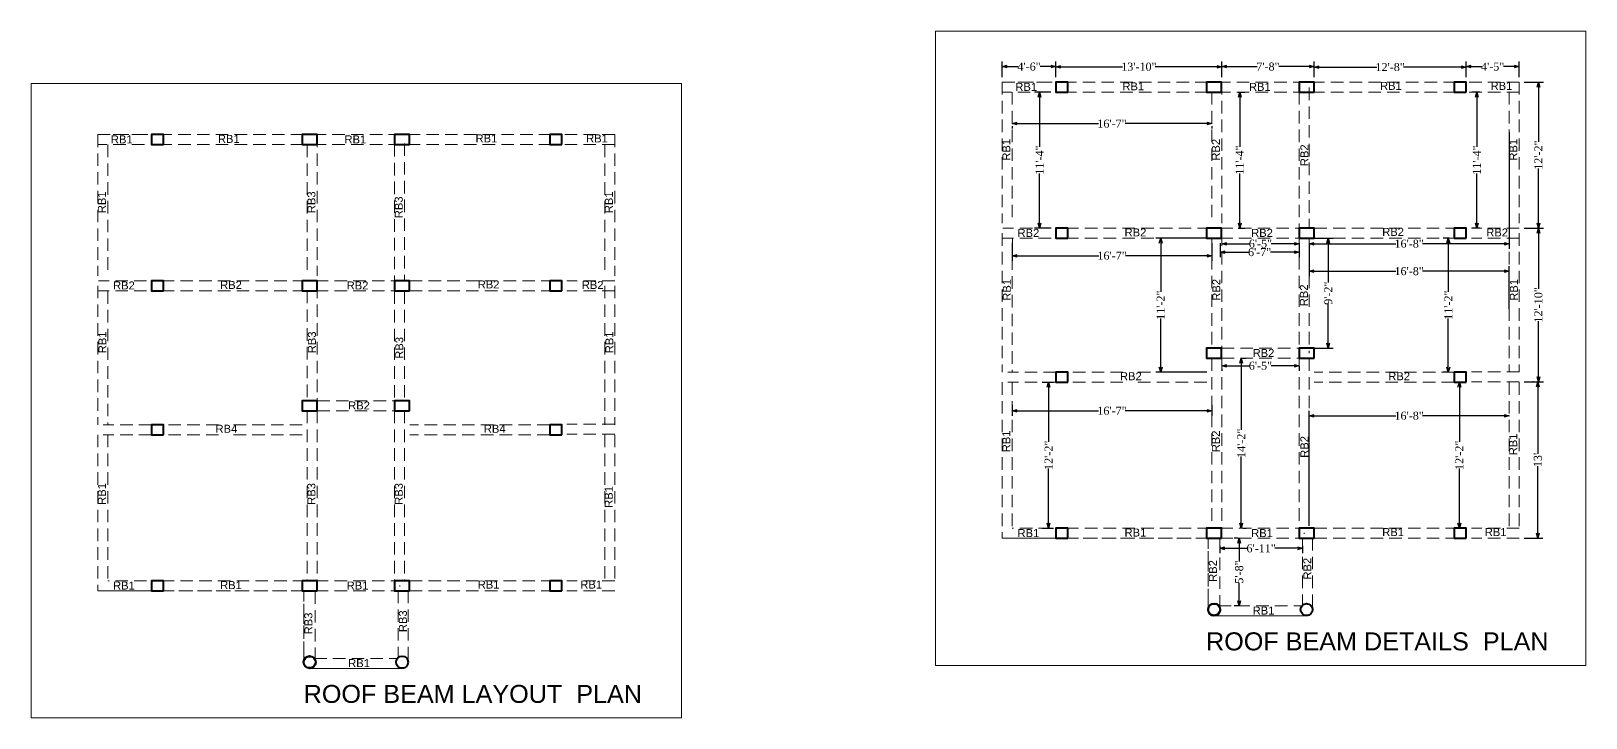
# Model space of a CAD drawing. Header units: inches. Extents: x -163735 to 106394, y -4543 to 35159.
# Drawn here: x -42561 to -41007, y 14812 to 15498 of the extents above; entities that cross this region are included whole.
import ezdxf

# ---------------------------------------------------------------- set-up
doc = ezdxf.new("R2010")
doc.units = ezdxf.units.IN
doc.header["$MEASUREMENT"] = 0
doc.linetypes.add('DASHED2', pattern=[0.375, 0.25, -0.125])
for name, color, linetype, lineweight in [('A-illustr-FURNITURE', 34, 'Continuous', 0), ('Dimenson', 16, 'Continuous', 9), ('wall', 7, 'Continuous', 15)]:
    doc.layers.add(name, color=color, linetype=linetype, lineweight=lineweight)
doc.styles.get("Standard").update_dxf_attribs({"font": 'times.ttf'})
doc.styles.add('style1', font='swissbo.ttf')
doc.dimstyles.new('FEET', dxfattribs={"dimtxt": 8, "dimasz": 5, "dimexe": 5, "dimexo": 5, "dimgap": 0.09, "dimtad": 0, "dimdec": 0, "dimzin": 0, "dimdsep": 46, "dimlunit": 4, "dimtxsty": 'Standard', "dimblk": 'OPEN30', "dimcen": 0.09, "dimadec": 0, "dimazin": 0, "dimtfac": 1, "dimtdec": 0, "dimtofl": 0, "dimtmove": 0, "dimatfit": 3, "dimfxl": 0.18, "dimtolj": 1, "dimtzin": 0, "dimarcsym": 0})

# ---------------------------------------------------------------- blocks, each defined once
blk = doc.blocks.new('_Open30')
at = {"color": 0, "linetype": 'ByBlock', "lineweight": -2}
for p, q in [((-1, 0.27), (0, 0)), ((0, 0), (-1, -0.27)), ((0, 0), (-1, 0))]:
    blk.add_line(p, q, dxfattribs=at)
blk = doc.blocks.new('*D315')
at = {"layer": 'Defpoints', "color": 0, "lineweight": 30}
for p in [(-41580.4, 15408), (-41381, 15408), (-41381, 15405.5)]:
    blk.add_point(p, dxfattribs=at)
at = {"layer": 'wall', "color": 0, "lineweight": -2}
for p, q in [((-41580.4, 15403), (-41580.4, 15400.5)), ((-41575.4, 15405.5), (-41494, 15405.5)), ((-41386, 15405.5), (-41467.4, 15405.5)), ((-41381, 15403), (-41381, 15400.5))]:
    blk.add_line(p, q, dxfattribs=at)
at = {"layer": 'wall', "color": 0, "lineweight": -2, "xscale": 5, "yscale": 5, "zscale": 5, "rotation": 180}
blk.add_blockref('_Open30', (-41580.4, 15405.5), dxfattribs=at)
at = {"layer": 'wall', "color": 0, "lineweight": -2, "xscale": 5, "yscale": 5, "zscale": 5}
blk.add_blockref('_Open30', (-41381, 15405.5), dxfattribs=at)
at = {"layer": 'wall', "color": 0, "lineweight": 30, "insert": (-41480.7, 15405.5), "char_height": 8, "attachment_point": 5}
blk.add_mtext('\\A1;16\'-7"', dxfattribs=at)
blk = doc.blocks.new('*D316')
at = {"layer": 'Defpoints', "color": 0, "lineweight": 30}
for p in [(-41371, 15285.5), (-41293.7, 15285.5), (-41293.7, 15285.5)]:
    blk.add_point(p, dxfattribs=at)
at = {"layer": 'wall', "color": 0, "lineweight": -2}
for p, q in [((-41366, 15285.5), (-41343.1, 15285.5)), ((-41298.7, 15285.5), (-41321.5, 15285.5))]:
    blk.add_line(p, q, dxfattribs=at)
at = {"layer": 'wall', "color": 0, "lineweight": -2, "xscale": 5, "yscale": 5, "zscale": 5, "rotation": 180}
blk.add_blockref('_Open30', (-41371, 15285.5), dxfattribs=at)
at = {"layer": 'wall', "color": 0, "lineweight": -2, "xscale": 5, "yscale": 5, "zscale": 5}
blk.add_blockref('_Open30', (-41293.7, 15285.5), dxfattribs=at)
at = {"layer": 'wall', "color": 0, "lineweight": 30, "insert": (-41332.3, 15285.5), "char_height": 8, "attachment_point": 5}
blk.add_mtext('\\A1;6\'-5"', dxfattribs=at)
blk = doc.blocks.new('*D317')
at = {"layer": 'Defpoints', "color": 0, "lineweight": 30}
for p in [(-41083.7, 15401.5), (-41283.7, 15285.5), (-41083.7, 15285.5)]:
    blk.add_point(p, dxfattribs=at)
at = {"layer": 'wall', "color": 0, "lineweight": -2}
for p, q in [((-41083.7, 15396.5), (-41083.7, 15280.5)), ((-41278.7, 15285.5), (-41197, 15285.5)), ((-41088.7, 15285.5), (-41170.4, 15285.5))]:
    blk.add_line(p, q, dxfattribs=at)
at = {"layer": 'wall', "color": 0, "lineweight": -2, "xscale": 5, "yscale": 5, "zscale": 5, "rotation": 180}
blk.add_blockref('_Open30', (-41283.7, 15285.5), dxfattribs=at)
at = {"layer": 'wall', "color": 0, "lineweight": -2, "xscale": 5, "yscale": 5, "zscale": 5}
blk.add_blockref('_Open30', (-41083.7, 15285.5), dxfattribs=at)
at = {"layer": 'wall', "color": 0, "lineweight": 30, "insert": (-41183.7, 15285.5), "char_height": 8, "attachment_point": 5}
blk.add_mtext('\\A1;16\'-8"', dxfattribs=at)
blk = doc.blocks.new('*D318')
at = {"layer": 'Defpoints', "color": 0, "lineweight": 30}
for p in [(-41108, 15437), (-41116, 15301), (-41108, 15301)]:
    blk.add_point(p, dxfattribs=at)
at = {"layer": 'wall', "color": 0, "lineweight": -2}
for p, q in [((-41113, 15437), (-41121, 15437)), ((-41116, 15432), (-41116, 15382.3)), ((-41116, 15306), (-41116, 15355.7)), ((-41113, 15301), (-41121, 15301))]:
    blk.add_line(p, q, dxfattribs=at)
at = {"layer": 'wall', "color": 0, "lineweight": -2, "xscale": 5, "yscale": 5, "zscale": 5}
for p, rotation in [((-41116, 15437), 90), ((-41116, 15301), 270)]:
    blk.add_blockref('_Open30', p, dxfattribs=dict(at, rotation=rotation))
at = {"layer": 'wall', "color": 0, "lineweight": 30, "insert": (-41116, 15369), "char_height": 8, "attachment_point": 5, "rotation": 90}
blk.add_mtext('\\A1;11\'-4"', dxfattribs=at)
blk = doc.blocks.new('*D319')
at = {"layer": 'Defpoints', "color": 0, "lineweight": 30}
for p in [(-41293.7, 15168), (-41371, 15165.5), (-41293.7, 15163.5)]:
    blk.add_point(p, dxfattribs=at)
at = {"layer": 'wall', "color": 0, "lineweight": -2}
for p, q in [((-41371, 15160.5), (-41371, 15158.5)), ((-41366, 15163.5), (-41343.1, 15163.5)), ((-41298.7, 15163.5), (-41321.5, 15163.5)), ((-41293.7, 15163), (-41293.7, 15158.5))]:
    blk.add_line(p, q, dxfattribs=at)
at = {"layer": 'wall', "color": 0, "lineweight": -2, "xscale": 5, "yscale": 5, "zscale": 5, "rotation": 180}
blk.add_blockref('_Open30', (-41371, 15163.5), dxfattribs=at)
at = {"layer": 'wall', "color": 0, "lineweight": -2, "xscale": 5, "yscale": 5, "zscale": 5}
blk.add_blockref('_Open30', (-41293.7, 15163.5), dxfattribs=at)
at = {"layer": 'wall', "color": 0, "lineweight": 30, "insert": (-41332.3, 15163.5), "char_height": 8, "attachment_point": 5}
blk.add_mtext('\\A1;6\'-5"', dxfattribs=at)
blk = doc.blocks.new('*D320')
at = {"layer": 'Defpoints', "color": 0, "lineweight": 30}
for p in [(-41580.4, 15129.5), (-41381, 15129.5), (-41381, 15118.5)]:
    blk.add_point(p, dxfattribs=at)
at = {"layer": 'wall', "color": 0, "lineweight": -2}
for p, q in [((-41580.4, 15124.5), (-41580.4, 15113.5)), ((-41381, 15124.5), (-41381, 15113.5)), ((-41575.4, 15118.5), (-41494, 15118.5)), ((-41386, 15118.5), (-41467.4, 15118.5))]:
    blk.add_line(p, q, dxfattribs=at)
at = {"layer": 'wall', "color": 0, "lineweight": -2, "xscale": 5, "yscale": 5, "zscale": 5, "rotation": 180}
blk.add_blockref('_Open30', (-41580.4, 15118.5), dxfattribs=at)
at = {"layer": 'wall', "color": 0, "lineweight": -2, "xscale": 5, "yscale": 5, "zscale": 5}
blk.add_blockref('_Open30', (-41381, 15118.5), dxfattribs=at)
at = {"layer": 'wall', "color": 0, "lineweight": 30, "insert": (-41480.7, 15118.5), "char_height": 8, "attachment_point": 5}
blk.add_mtext('\\A1;16\'-7"', dxfattribs=at)
blk = doc.blocks.new('*D321')
at = {"layer": 'Defpoints', "color": 0, "lineweight": 30}
for p in [(-41083.7, 15113.5), (-41083.7, 15113.5), (-41283.7, 14998.5)]:
    blk.add_point(p, dxfattribs=at)
at = {"layer": 'wall', "color": 0, "lineweight": -2}
for p, q in [((-41283.7, 15003.5), (-41283.7, 15118.5)), ((-41278.7, 15113.5), (-41197, 15113.5)), ((-41088.7, 15113.5), (-41170.4, 15113.5))]:
    blk.add_line(p, q, dxfattribs=at)
at = {"layer": 'wall', "color": 0, "lineweight": -2, "xscale": 5, "yscale": 5, "zscale": 5, "rotation": 180}
blk.add_blockref('_Open30', (-41283.7, 15113.5), dxfattribs=at)
at = {"layer": 'wall', "color": 0, "lineweight": -2, "xscale": 5, "yscale": 5, "zscale": 5}
blk.add_blockref('_Open30', (-41083.7, 15113.5), dxfattribs=at)
at = {"layer": 'wall', "color": 0, "lineweight": 30, "insert": (-41183.7, 15113.5), "char_height": 8, "attachment_point": 5}
blk.add_mtext('\\A1;16\'-8"', dxfattribs=at)
blk = doc.blocks.new('*D322')
at = {"layer": 'Defpoints', "color": 0, "lineweight": 30}
for p in [(-41355, 15171), (-41355, 15001), (-41351.5, 15001)]:
    blk.add_point(p, dxfattribs=at)
at = {"layer": 'wall', "color": 0, "lineweight": -2}
for p, q in [((-41350, 15171), (-41346.5, 15171)), ((-41351.5, 15166), (-41351.5, 15099.3)), ((-41351.5, 15006), (-41351.5, 15072.7)), ((-41350, 15001), (-41346.5, 15001))]:
    blk.add_line(p, q, dxfattribs=at)
at = {"layer": 'wall', "color": 0, "lineweight": -2, "xscale": 5, "yscale": 5, "zscale": 5}
for p, rotation in [((-41351.5, 15171), 90), ((-41351.5, 15001), 270)]:
    blk.add_blockref('_Open30', p, dxfattribs=dict(at, rotation=rotation))
at = {"layer": 'wall', "color": 0, "lineweight": 30, "insert": (-41351.5, 15086), "char_height": 8, "attachment_point": 5, "rotation": 90}
blk.add_mtext('\\A1;14\'-2"', dxfattribs=at)
blk = doc.blocks.new('*D358')
at = {"layer": 'Defpoints', "color": 0, "lineweight": 30}
for p in [(-41590.4, 15462.5), (-41590.4, 15447), (-41536.7, 15447)]:
    blk.add_point(p, dxfattribs=at)
at = {"layer": 'wall', "color": 0, "lineweight": -2}
for p, q in [((-41590.4, 15452), (-41590.4, 15467.5)), ((-41585.4, 15462.5), (-41574.5, 15462.5)), ((-41541.7, 15462.5), (-41552.6, 15462.5)), ((-41536.7, 15452), (-41536.7, 15467.5))]:
    blk.add_line(p, q, dxfattribs=at)
at = {"layer": 'wall', "color": 0, "lineweight": -2, "xscale": 5, "yscale": 5, "zscale": 5, "rotation": 180}
blk.add_blockref('_Open30', (-41590.4, 15462.5), dxfattribs=at)
at = {"layer": 'wall', "color": 0, "lineweight": -2, "xscale": 5, "yscale": 5, "zscale": 5}
blk.add_blockref('_Open30', (-41536.7, 15462.5), dxfattribs=at)
at = {"layer": 'wall', "color": 0, "lineweight": 30, "insert": (-41563.6, 15462.5), "char_height": 8, "attachment_point": 5}
blk.add_mtext('\\A1;4\'-6"', dxfattribs=at)
blk = doc.blocks.new('*D359')
at = {"layer": 'Defpoints', "color": 0, "lineweight": 30}
for p in [(-41371, 15462.4), (-41536.7, 15452), (-41371, 15447)]:
    blk.add_point(p, dxfattribs=at)
at = {"layer": 'wall', "color": 0, "lineweight": -2}
for p, q in [((-41536.7, 15457), (-41536.7, 15467.4)), ((-41531.7, 15462.4), (-41470.1, 15462.4)), ((-41376, 15462.4), (-41437.6, 15462.4)), ((-41371, 15452), (-41371, 15467.4))]:
    blk.add_line(p, q, dxfattribs=at)
at = {"layer": 'wall', "color": 0, "lineweight": -2, "xscale": 5, "yscale": 5, "zscale": 5, "rotation": 180}
blk.add_blockref('_Open30', (-41536.7, 15462.4), dxfattribs=at)
at = {"layer": 'wall', "color": 0, "lineweight": -2, "xscale": 5, "yscale": 5, "zscale": 5}
blk.add_blockref('_Open30', (-41371, 15462.4), dxfattribs=at)
at = {"layer": 'wall', "color": 0, "lineweight": 30, "insert": (-41453.8, 15462.4), "char_height": 8, "attachment_point": 5}
blk.add_mtext('\\A1;13\'-10"', dxfattribs=at)
blk = doc.blocks.new('*D360')
at = {"layer": 'Defpoints', "color": 0, "lineweight": 30}
for p in [(-41278.7, 15462.5), (-41371, 15447), (-41278.7, 15447)]:
    blk.add_point(p, dxfattribs=at)
at = {"layer": 'wall', "color": 0, "lineweight": -2}
for p, q in [((-41371, 15452), (-41371, 15467.5)), ((-41366, 15462.5), (-41335.7, 15462.5)), ((-41283.7, 15462.5), (-41314, 15462.5)), ((-41278.7, 15452), (-41278.7, 15467.5))]:
    blk.add_line(p, q, dxfattribs=at)
at = {"layer": 'wall', "color": 0, "lineweight": -2, "xscale": 5, "yscale": 5, "zscale": 5, "rotation": 180}
blk.add_blockref('_Open30', (-41371, 15462.5), dxfattribs=at)
at = {"layer": 'wall', "color": 0, "lineweight": -2, "xscale": 5, "yscale": 5, "zscale": 5}
blk.add_blockref('_Open30', (-41278.7, 15462.5), dxfattribs=at)
at = {"layer": 'wall', "color": 0, "lineweight": 30, "insert": (-41324.8, 15462.5), "char_height": 8, "attachment_point": 5}
blk.add_mtext('\\A1;7\'-8"', dxfattribs=at)
blk = doc.blocks.new('*D361')
at = {"layer": 'Defpoints', "color": 0, "lineweight": 30}
for p in [(-41278.7, 15447), (-41126.7, 15462), (-41126.7, 15447)]:
    blk.add_point(p, dxfattribs=at)
at = {"layer": 'wall', "color": 0, "lineweight": -2}
for p, q in [((-41278.7, 15452), (-41278.7, 15467)), ((-41126.7, 15452), (-41126.7, 15467)), ((-41273.7, 15462), (-41216, 15462)), ((-41131.7, 15462), (-41189.4, 15462))]:
    blk.add_line(p, q, dxfattribs=at)
at = {"layer": 'wall', "color": 0, "lineweight": -2, "xscale": 5, "yscale": 5, "zscale": 5, "rotation": 180}
blk.add_blockref('_Open30', (-41278.7, 15462), dxfattribs=at)
at = {"layer": 'wall', "color": 0, "lineweight": -2, "xscale": 5, "yscale": 5, "zscale": 5}
blk.add_blockref('_Open30', (-41126.7, 15462), dxfattribs=at)
at = {"layer": 'wall', "color": 0, "lineweight": 30, "insert": (-41202.7, 15462), "char_height": 8, "attachment_point": 5}
blk.add_mtext('\\A1;12\'-8"', dxfattribs=at)
blk = doc.blocks.new('*D362')
at = {"layer": 'Defpoints', "color": 0, "lineweight": 30}
for p in [(-41073.7, 15462.5), (-41126.7, 15447), (-41073.7, 15447)]:
    blk.add_point(p, dxfattribs=at)
at = {"layer": 'wall', "color": 0, "lineweight": -2}
for p, q in [((-41126.7, 15452), (-41126.7, 15467.5)), ((-41121.7, 15462.5), (-41111.1, 15462.5)), ((-41078.7, 15462.5), (-41089.2, 15462.5)), ((-41073.7, 15452), (-41073.7, 15467.5))]:
    blk.add_line(p, q, dxfattribs=at)
at = {"layer": 'wall', "color": 0, "lineweight": -2, "xscale": 5, "yscale": 5, "zscale": 5, "rotation": 180}
blk.add_blockref('_Open30', (-41126.7, 15462.5), dxfattribs=at)
at = {"layer": 'wall', "color": 0, "lineweight": -2, "xscale": 5, "yscale": 5, "zscale": 5}
blk.add_blockref('_Open30', (-41073.7, 15462.5), dxfattribs=at)
at = {"layer": 'wall', "color": 0, "lineweight": 30, "insert": (-41100.2, 15462.5), "char_height": 8, "attachment_point": 5}
blk.add_mtext('\\A1;4\'-5"', dxfattribs=at)
blk = doc.blocks.new('*D363')
at = {"layer": 'Defpoints', "color": 0, "lineweight": 30}
for p in [(-41073.7, 15447), (-41073.7, 15301), (-41054.5, 15301)]:
    blk.add_point(p, dxfattribs=at)
at = {"layer": 'wall', "color": 0, "lineweight": -2}
for p, q in [((-41068.7, 15447), (-41049.5, 15447)), ((-41054.5, 15442), (-41054.5, 15387.3)), ((-41054.5, 15306), (-41054.5, 15360.7)), ((-41068.7, 15301), (-41049.5, 15301))]:
    blk.add_line(p, q, dxfattribs=at)
at = {"layer": 'wall', "color": 0, "lineweight": -2, "xscale": 5, "yscale": 5, "zscale": 5}
for p, rotation in [((-41054.5, 15447), 90), ((-41054.5, 15301), 270)]:
    blk.add_blockref('_Open30', p, dxfattribs=dict(at, rotation=rotation))
at = {"layer": 'wall', "color": 0, "lineweight": 30, "insert": (-41054.5, 15374), "char_height": 8, "attachment_point": 5, "rotation": 90}
blk.add_mtext('\\A1;12\'-2"', dxfattribs=at)
blk = doc.blocks.new('*D364')
at = {"layer": 'Defpoints', "color": 0, "lineweight": 30}
for p in [(-41054.5, 15301), (-41073.7, 15147.5), (-41054.5, 15147.5)]:
    blk.add_point(p, dxfattribs=at)
at = {"layer": 'wall', "color": 0, "lineweight": -2}
for p, q in [((-41054.5, 15296), (-41054.5, 15240.5)), ((-41054.5, 15152.5), (-41054.5, 15208)), ((-41068.7, 15147.5), (-41049.5, 15147.5))]:
    blk.add_line(p, q, dxfattribs=at)
at = {"layer": 'wall', "color": 0, "lineweight": -2, "xscale": 5, "yscale": 5, "zscale": 5}
for p, rotation in [((-41054.5, 15301), 90), ((-41054.5, 15147.5), 270)]:
    blk.add_blockref('_Open30', p, dxfattribs=dict(at, rotation=rotation))
at = {"layer": 'wall', "color": 0, "lineweight": 30, "insert": (-41054.5, 15224.3), "char_height": 8, "attachment_point": 5, "rotation": 90}
blk.add_mtext('\\A1;12\'-10"', dxfattribs=at)
blk = doc.blocks.new('*D365')
at = {"layer": 'Defpoints', "color": 0, "lineweight": 30}
for p in [(-41054.5, 15147.5), (-41073.7, 14991), (-41055, 14991)]:
    blk.add_point(p, dxfattribs=at)
at = {"layer": 'wall', "color": 0, "lineweight": -2}
for p, q in [((-41059.5, 15147.5), (-41060, 15147.5)), ((-41055, 15142.5), (-41055, 15075.4)), ((-41055, 14996), (-41055, 15063.1)), ((-41068.7, 14991), (-41050, 14991))]:
    blk.add_line(p, q, dxfattribs=at)
at = {"layer": 'wall', "color": 0, "lineweight": -2, "xscale": 5, "yscale": 5, "zscale": 5}
for p, rotation in [((-41055, 15147.5), 90), ((-41055, 14991), 270)]:
    blk.add_blockref('_Open30', p, dxfattribs=dict(at, rotation=rotation))
at = {"layer": 'wall', "color": 0, "lineweight": 30, "insert": (-41055, 15069.3), "char_height": 8, "attachment_point": 5, "rotation": 90}
blk.add_mtext("\\A1;13'", dxfattribs=at)
blk = doc.blocks.new('*D366')
at = {"layer": 'Defpoints', "color": 0, "lineweight": 30}
for p in [(-41536.7, 15437), (-41553, 15301), (-41536.7, 15301)]:
    blk.add_point(p, dxfattribs=at)
at = {"layer": 'wall', "color": 0, "lineweight": -2}
for p, q in [((-41541.7, 15437), (-41558, 15437)), ((-41553, 15432), (-41553, 15382.3)), ((-41553, 15306), (-41553, 15355.7)), ((-41541.7, 15301), (-41558, 15301))]:
    blk.add_line(p, q, dxfattribs=at)
at = {"layer": 'wall', "color": 0, "lineweight": -2, "xscale": 5, "yscale": 5, "zscale": 5}
for p, rotation in [((-41553, 15437), 90), ((-41553, 15301), 270)]:
    blk.add_blockref('_Open30', p, dxfattribs=dict(at, rotation=rotation))
at = {"layer": 'wall', "color": 0, "lineweight": 30, "insert": (-41553, 15369), "char_height": 8, "attachment_point": 5, "rotation": 90}
blk.add_mtext('\\A1;11\'-4"', dxfattribs=at)
blk = doc.blocks.new('*D367')
at = {"layer": 'Defpoints', "color": 0, "lineweight": 30}
for p in [(-41359.5, 15437), (-41359.5, 15301), (-41353, 15301)]:
    blk.add_point(p, dxfattribs=at)
at = {"layer": 'wall', "color": 0, "lineweight": -2}
for p, q in [((-41354.5, 15437), (-41348, 15437)), ((-41353, 15432), (-41353, 15382.3)), ((-41353, 15306), (-41353, 15355.7)), ((-41354.5, 15301), (-41348, 15301))]:
    blk.add_line(p, q, dxfattribs=at)
at = {"layer": 'wall', "color": 0, "lineweight": -2, "xscale": 5, "yscale": 5, "zscale": 5}
for p, rotation in [((-41353, 15437), 90), ((-41353, 15301), 270)]:
    blk.add_blockref('_Open30', p, dxfattribs=dict(at, rotation=rotation))
at = {"layer": 'wall', "color": 0, "lineweight": 30, "insert": (-41353, 15369), "char_height": 8, "attachment_point": 5, "rotation": 90}
blk.add_mtext('\\A1;11\'-4"', dxfattribs=at)
blk = doc.blocks.new('*D368')
at = {"layer": 'Defpoints', "color": 0, "lineweight": 30}
for p in [(-41555.5, 15147), (-41555.5, 15001), (-41544, 15001)]:
    blk.add_point(p, dxfattribs=at)
at = {"layer": 'wall', "color": 0, "lineweight": -2}
for p, q in [((-41550.5, 15147), (-41539, 15147)), ((-41544, 15142), (-41544, 15087.3)), ((-41544, 15006), (-41544, 15060.7)), ((-41550.5, 15001), (-41539, 15001))]:
    blk.add_line(p, q, dxfattribs=at)
at = {"layer": 'wall', "color": 0, "lineweight": -2, "xscale": 5, "yscale": 5, "zscale": 5}
for p, rotation in [((-41544, 15147), 90), ((-41544, 15001), 270)]:
    blk.add_blockref('_Open30', p, dxfattribs=dict(at, rotation=rotation))
at = {"layer": 'wall', "color": 0, "lineweight": 30, "insert": (-41544, 15074), "char_height": 8, "attachment_point": 5, "rotation": 90}
blk.add_mtext('\\A1;12\'-2"', dxfattribs=at)
blk = doc.blocks.new('*D369')
at = {"layer": 'Defpoints', "color": 0, "lineweight": 30}
for p in [(-41126.7, 15147), (-41133.5, 15001), (-41126.7, 15001)]:
    blk.add_point(p, dxfattribs=at)
at = {"layer": 'wall', "color": 0, "lineweight": -2}
for p, q in [((-41131.7, 15147), (-41138.5, 15147)), ((-41133.5, 15142), (-41133.5, 15087.3)), ((-41133.5, 15006), (-41133.5, 15060.7)), ((-41131.7, 15001), (-41138.5, 15001))]:
    blk.add_line(p, q, dxfattribs=at)
at = {"layer": 'wall', "color": 0, "lineweight": -2, "xscale": 5, "yscale": 5, "zscale": 5}
for p, rotation in [((-41133.5, 15147), 90), ((-41133.5, 15001), 270)]:
    blk.add_blockref('_Open30', p, dxfattribs=dict(at, rotation=rotation))
at = {"layer": 'wall', "color": 0, "lineweight": 30, "insert": (-41133.5, 15074), "char_height": 8, "attachment_point": 5, "rotation": 90}
blk.add_mtext('\\A1;12\'-2"', dxfattribs=at)
blk = doc.blocks.new('*D370')
at = {"layer": 'Defpoints', "color": 0, "lineweight": 30}
for p in [(-41580.3, 15291.3), (-41381, 15291), (-41580.3, 15273.5)]:
    blk.add_point(p, dxfattribs=at)
at = {"layer": 'wall', "color": 0, "lineweight": -2}
for p, q in [((-41580.3, 15286.3), (-41580.3, 15268.5)), ((-41381, 15286), (-41381, 15268.5)), ((-41575.3, 15273.5), (-41493.9, 15273.5)), ((-41386, 15273.5), (-41467.3, 15273.5))]:
    blk.add_line(p, q, dxfattribs=at)
at = {"layer": 'wall', "color": 0, "lineweight": -2, "xscale": 5, "yscale": 5, "zscale": 5, "rotation": 180}
blk.add_blockref('_Open30', (-41580.3, 15273.5), dxfattribs=at)
at = {"layer": 'wall', "color": 0, "lineweight": -2, "xscale": 5, "yscale": 5, "zscale": 5}
blk.add_blockref('_Open30', (-41381, 15273.5), dxfattribs=at)
at = {"layer": 'wall', "color": 0, "lineweight": 30, "insert": (-41480.6, 15273.5), "char_height": 8, "attachment_point": 5}
blk.add_mtext('\\A1;16\'-7"', dxfattribs=at)
blk = doc.blocks.new('*D371')
at = {"layer": 'Defpoints', "color": 0, "lineweight": 30}
for p in [(-41381, 15291), (-41432, 15157), (-41381, 15157)]:
    blk.add_point(p, dxfattribs=at)
at = {"layer": 'wall', "color": 0, "lineweight": -2}
for p, q in [((-41386, 15291), (-41437, 15291)), ((-41432, 15286), (-41432, 15237.3)), ((-41432, 15162), (-41432, 15210.7)), ((-41386, 15157), (-41437, 15157))]:
    blk.add_line(p, q, dxfattribs=at)
at = {"layer": 'wall', "color": 0, "lineweight": -2, "xscale": 5, "yscale": 5, "zscale": 5}
for p, rotation in [((-41432, 15291), 90), ((-41432, 15157), 270)]:
    blk.add_blockref('_Open30', p, dxfattribs=dict(at, rotation=rotation))
at = {"layer": 'wall', "color": 0, "lineweight": 30, "insert": (-41432, 15224), "char_height": 8, "attachment_point": 5, "rotation": 90}
blk.add_mtext('\\A1;11\'-2"', dxfattribs=at)
blk = doc.blocks.new('*D372')
at = {"layer": 'Defpoints', "color": 0, "lineweight": 30}
for p in [(-41283.7, 15291), (-41283.7, 15181), (-41264.5, 15181)]:
    blk.add_point(p, dxfattribs=at)
at = {"layer": 'wall', "color": 0, "lineweight": -2}
for p, q in [((-41278.7, 15291), (-41259.5, 15291)), ((-41264.5, 15286), (-41264.5, 15246.8)), ((-41264.5, 15186), (-41264.5, 15225.2)), ((-41278.7, 15181), (-41259.5, 15181))]:
    blk.add_line(p, q, dxfattribs=at)
at = {"layer": 'wall', "color": 0, "lineweight": -2, "xscale": 5, "yscale": 5, "zscale": 5}
for p, rotation in [((-41264.5, 15291), 90), ((-41264.5, 15181), 270)]:
    blk.add_blockref('_Open30', p, dxfattribs=dict(at, rotation=rotation))
at = {"layer": 'wall', "color": 0, "lineweight": 30, "insert": (-41264.5, 15236), "char_height": 8, "attachment_point": 5, "rotation": 90}
blk.add_mtext('\\A1;9\'-2"', dxfattribs=at)
blk = doc.blocks.new('*D373')
at = {"layer": 'Defpoints', "color": 0, "lineweight": 30}
for p in [(-41372.5, 15291), (-41293.7, 15291), (-41293.7, 15277)]:
    blk.add_point(p, dxfattribs=at)
at = {"layer": 'wall', "color": 0, "lineweight": -2}
for p, q in [((-41372.5, 15286), (-41372.5, 15272)), ((-41367.5, 15277), (-41343.9, 15277)), ((-41298.7, 15277), (-41322.3, 15277)), ((-41293.7, 15286), (-41293.7, 15272))]:
    blk.add_line(p, q, dxfattribs=at)
at = {"layer": 'wall', "color": 0, "lineweight": -2, "xscale": 5, "yscale": 5, "zscale": 5, "rotation": 180}
blk.add_blockref('_Open30', (-41372.5, 15277), dxfattribs=at)
at = {"layer": 'wall', "color": 0, "lineweight": -2, "xscale": 5, "yscale": 5, "zscale": 5}
blk.add_blockref('_Open30', (-41293.7, 15277), dxfattribs=at)
at = {"layer": 'wall', "color": 0, "lineweight": 30, "insert": (-41333.1, 15277), "char_height": 8, "attachment_point": 5}
blk.add_mtext('\\A1;6\'-7"', dxfattribs=at)
blk = doc.blocks.new('*D374')
at = {"layer": 'Defpoints', "color": 0, "lineweight": 30}
for p in [(-41283.7, 15291), (-41083.7, 15258), (-41083.7, 15215.5)]:
    blk.add_point(p, dxfattribs=at)
at = {"layer": 'wall', "color": 0, "lineweight": -2}
for p, q in [((-41283.7, 15286), (-41283.7, 15253)), ((-41083.7, 15220.5), (-41083.7, 15263)), ((-41278.7, 15258), (-41197, 15258)), ((-41088.7, 15258), (-41170.4, 15258))]:
    blk.add_line(p, q, dxfattribs=at)
at = {"layer": 'wall', "color": 0, "lineweight": -2, "xscale": 5, "yscale": 5, "zscale": 5, "rotation": 180}
blk.add_blockref('_Open30', (-41283.7, 15258), dxfattribs=at)
at = {"layer": 'wall', "color": 0, "lineweight": -2, "xscale": 5, "yscale": 5, "zscale": 5}
blk.add_blockref('_Open30', (-41083.7, 15258), dxfattribs=at)
at = {"layer": 'wall', "color": 0, "lineweight": 30, "insert": (-41183.7, 15258), "char_height": 8, "attachment_point": 5}
blk.add_mtext('\\A1;16\'-8"', dxfattribs=at)
blk = doc.blocks.new('*D375')
at = {"layer": 'Defpoints', "color": 0, "lineweight": 30}
for p in [(-41138.7, 15291), (-41144.5, 15157), (-41138.7, 15157)]:
    blk.add_point(p, dxfattribs=at)
at = {"layer": 'wall', "color": 0, "lineweight": -2}
for p, q in [((-41143.7, 15291), (-41149.5, 15291)), ((-41144.5, 15286), (-41144.5, 15237.3)), ((-41144.5, 15162), (-41144.5, 15210.7)), ((-41143.7, 15157), (-41149.5, 15157))]:
    blk.add_line(p, q, dxfattribs=at)
at = {"layer": 'wall', "color": 0, "lineweight": -2, "xscale": 5, "yscale": 5, "zscale": 5}
for p, rotation in [((-41144.5, 15291), 90), ((-41144.5, 15157), 270)]:
    blk.add_blockref('_Open30', p, dxfattribs=dict(at, rotation=rotation))
at = {"layer": 'wall', "color": 0, "lineweight": 30, "insert": (-41144.5, 15224), "char_height": 8, "attachment_point": 5, "rotation": 90}
blk.add_mtext('\\A1;11\'-2"', dxfattribs=at)
blk = doc.blocks.new('*D376')
at = {"layer": 'Defpoints', "color": 0, "lineweight": 30}
for p in [(-41349.5, 14991), (-41353.5, 14923.5), (-41349.5, 14923.5)]:
    blk.add_point(p, dxfattribs=at)
at = {"layer": 'wall', "color": 0, "lineweight": -2}
for p, q in [((-41354.5, 14991), (-41358.5, 14991)), ((-41353.5, 14986), (-41353.5, 14968)), ((-41353.5, 14928.5), (-41353.5, 14946.5)), ((-41354.5, 14923.5), (-41358.5, 14923.5))]:
    blk.add_line(p, q, dxfattribs=at)
at = {"layer": 'wall', "color": 0, "lineweight": -2, "xscale": 5, "yscale": 5, "zscale": 5}
for p, rotation in [((-41353.5, 14991), 90), ((-41353.5, 14923.5), 270)]:
    blk.add_blockref('_Open30', p, dxfattribs=dict(at, rotation=rotation))
at = {"layer": 'wall', "color": 0, "lineweight": 30, "insert": (-41353.5, 14957.3), "char_height": 8, "attachment_point": 5, "rotation": 90}
blk.add_mtext('\\A1;5\'-8"', dxfattribs=at)
blk = doc.blocks.new('*D377')
at = {"layer": 'Defpoints', "color": 0, "lineweight": 30}
for p in [(-41372.9, 14988.5), (-41290.3, 14988.5), (-41290.3, 14981)]:
    blk.add_point(p, dxfattribs=at)
at = {"layer": 'wall', "color": 0, "lineweight": -2}
for p, q in [((-41372.9, 14983.5), (-41372.9, 14976)), ((-41367.9, 14981), (-41345.3, 14981)), ((-41295.3, 14981), (-41317.8, 14981)), ((-41290.3, 14983.5), (-41290.3, 14976))]:
    blk.add_line(p, q, dxfattribs=at)
at = {"layer": 'wall', "color": 0, "lineweight": -2, "xscale": 5, "yscale": 5, "zscale": 5, "rotation": 180}
blk.add_blockref('_Open30', (-41372.9, 14981), dxfattribs=at)
at = {"layer": 'wall', "color": 0, "lineweight": -2, "xscale": 5, "yscale": 5, "zscale": 5}
blk.add_blockref('_Open30', (-41290.3, 14981), dxfattribs=at)
at = {"layer": 'wall', "color": 0, "lineweight": 30, "insert": (-41331.6, 14981), "char_height": 8, "attachment_point": 5}
blk.add_mtext('\\A1;6\'-11"', dxfattribs=at)

msp = doc.modelspace()

# ---------------------------------------------------------------- linework, layer by layer
at = {"color": 1, "lineweight": 40}
for points in [[(-41524.68, 15437), (-41524.68, 15447), (-41536.68, 15447), (-41536.68, 15437)], [(-41371.18, 15437), (-41371.18, 15447), (-41386.18, 15447), (-41386.18, 15437)], [(-41278.68, 15437), (-41278.68, 15447), (-41293.68, 15447), (-41293.68, 15437)], [(-41126.68, 15437), (-41126.68, 15447), (-41138.68, 15447), (-41138.68, 15437)], [(-42428.68, 15384.5), (-42428.68, 15394.5), (-42440.68, 15394.5), (-42440.68, 15384.5)], [(-42275.18, 15384.5), (-42275.18, 15394.5), (-42290.18, 15394.5), (-42290.18, 15384.5)], [(-42182.68, 15384.5), (-42182.68, 15394.5), (-42197.68, 15394.5), (-42197.68, 15384.5)], [(-42030.68, 15384.5), (-42030.68, 15394.5), (-42042.68, 15394.5), (-42042.68, 15384.5)], [(-41524.68, 15291), (-41524.68, 15301), (-41536.68, 15301), (-41536.68, 15291)], [(-41371.18, 15291), (-41371.18, 15301), (-41386.18, 15301), (-41386.18, 15291)], [(-41371.18, 15291), (-41371.18, 15301), (-41386.18, 15301), (-41386.18, 15291)], [(-41278.68, 15291), (-41278.68, 15301), (-41293.68, 15301), (-41293.68, 15291)], [(-41126.68, 15291), (-41126.68, 15301), (-41138.68, 15301), (-41138.68, 15291)], [(-42428.68, 15238.5), (-42428.68, 15248.5), (-42440.68, 15248.5), (-42440.68, 15238.5)], [(-42275.18, 15238.5), (-42275.18, 15248.5), (-42290.18, 15248.5), (-42290.18, 15238.5)], [(-42275.18, 15238.5), (-42275.18, 15248.5), (-42290.18, 15248.5), (-42290.18, 15238.5)], [(-42182.68, 15238.5), (-42182.68, 15248.5), (-42197.68, 15248.5), (-42197.68, 15238.5)], [(-42030.68, 15238.5), (-42030.68, 15248.5), (-42042.68, 15248.5), (-42042.68, 15238.5)], [(-41371.18, 15171), (-41371.18, 15181), (-41386.18, 15181), (-41386.18, 15171)], [(-41278.68, 15171), (-41278.68, 15181), (-41293.68, 15181), (-41293.68, 15171)], [(-41524.68, 15147), (-41524.68, 15157), (-41536.68, 15157), (-41536.68, 15147)], [(-41126.68, 15147), (-41126.68, 15157), (-41138.68, 15157), (-41138.68, 15147)], [(-42275.18, 15118.5), (-42275.18, 15128.5), (-42290.18, 15128.5), (-42290.18, 15118.5)], [(-42182.68, 15118.5), (-42182.68, 15128.5), (-42197.68, 15128.5), (-42197.68, 15118.5)], [(-42428.68, 15094.5), (-42428.68, 15104.5), (-42440.68, 15104.5), (-42440.68, 15094.5)], [(-42030.68, 15094.5), (-42030.68, 15104.5), (-42042.68, 15104.5), (-42042.68, 15094.5)], [(-41524.68, 14991), (-41524.68, 15001), (-41536.68, 15001), (-41536.68, 14991)], [(-41371.18, 14991), (-41371.18, 15001), (-41386.18, 15001), (-41386.18, 14991)], [(-41278.68, 14991), (-41278.68, 15001), (-41293.68, 15001), (-41293.68, 14991)], [(-41126.68, 14991), (-41126.68, 15001), (-41138.68, 15001), (-41138.68, 14991)], [(-42428.68, 14938.5), (-42428.68, 14948.5), (-42440.68, 14948.5), (-42440.68, 14938.5)], [(-42275.18, 14938.5), (-42275.18, 14948.5), (-42290.18, 14948.5), (-42290.18, 14938.5)], [(-42182.68, 14938.5), (-42182.68, 14948.5), (-42197.68, 14948.5), (-42197.68, 14938.5)], [(-42030.68, 14938.5), (-42030.68, 14948.5), (-42042.68, 14948.5), (-42042.68, 14938.5)]]:
    msp.add_lwpolyline(points, close=True, dxfattribs=at)
for centre in [(-41378.68, 14920), (-41378.5, 14919.5), (-41286.18, 14919.74), (-42282.68, 14867.5), (-42282.5, 14867), (-42190.18, 14867.24)]:
    msp.add_circle(centre, 6, dxfattribs=at)
at = {"layer": 'Dimenson', "color": 4, "linetype": 'ByBlock'}
for points in [[(-41657, 15498), (-41007, 15498), (-41007, 14864), (-41657, 14864)], [(-42561, 15445.5), (-41911, 15445.5), (-41911, 14811.5), (-42561, 14811.5)]]:
    msp.add_lwpolyline(points, close=True, dxfattribs=at)
at = {"layer": 'wall', "color": 0, "linetype": 'DASHED2', "ltscale": 50}
for p, q in [((-41590.43, 15447), (-41590.43, 15306)), ((-41543.68, 15447), (-41590.43, 15447)), ((-41528.68, 15447), (-41386.68, 15447)), ((-41374.68, 15447), (-41292.68, 15447)), ((-41371, 15447), (-41371, 15306)), ((-41280.68, 15447), (-41138.68, 15447)), ((-41073.68, 15447), (-41123.68, 15447)), ((-41073.68, 15447), (-41073.68, 15306)), ((-41543.68, 15437), (-41590.43, 15437)), ((-41580.43, 15437), (-41580.43, 15306)), ((-41528.68, 15437), (-41386.68, 15437)), ((-41381, 15437), (-41381, 15306)), ((-41374.68, 15437), (-41292.68, 15437)), ((-41293.68, 15437), (-41293.68, 15300.5)), ((-41283.68, 15441.5), (-41283.68, 15300.5)), ((-41280.68, 15437), (-41138.68, 15437)), ((-41073.68, 15437), (-41126.68, 15437)), ((-41083.68, 15437), (-41083.68, 15306)), ((-42494.43, 15394.5), (-42494.43, 15253.5)), ((-42447.68, 15394.5), (-42494.43, 15394.5)), ((-42432.68, 15394.5), (-42290.68, 15394.5)), ((-42278.68, 15394.5), (-42196.68, 15394.5)), ((-42275, 15394.5), (-42275, 15253.5)), ((-42197.68, 15385.01), (-42197.68, 15248.5)), ((-42187.68, 15385.77), (-42187.68, 15248.5)), ((-42184.68, 15394.5), (-42042.68, 15394.5)), ((-41977.68, 15394.5), (-42027.68, 15394.5)), ((-41977.68, 15394.5), (-41977.68, 15253.5)), ((-42447.68, 15384.5), (-42494.43, 15384.5)), ((-42484.43, 15384.5), (-42484.43, 15253.5)), ((-42432.68, 15384.5), (-42290.68, 15384.5)), ((-42285, 15384.5), (-42285, 15253.5)), ((-42278.68, 15384.5), (-42196.68, 15384.5)), ((-42184.68, 15384.5), (-42042.68, 15384.5)), ((-41977.68, 15384.5), (-42030.68, 15384.5)), ((-41987.68, 15384.5), (-41987.68, 15253.5)), ((-41590.43, 15296), (-41590.43, 15157)), ((-41541.5, 15301), (-41589.68, 15301)), ((-41526.5, 15301), (-41384.5, 15301)), ((-41372.5, 15301), (-41290.5, 15301)), ((-41371, 15296), (-41371, 15181)), ((-41278.5, 15301), (-41136.5, 15301)), ((-41073.68, 15301), (-41121.5, 15301)), ((-41083.68, 15296), (-41083.68, 15157)), ((-41073.68, 15296), (-41073.68, 15157)), ((-41541.5, 15291), (-41589.68, 15291)), ((-41580.26, 15290.5), (-41580.43, 15157)), ((-41526.5, 15291), (-41384.5, 15291)), ((-41381, 15291), (-41381, 15181)), ((-41372.5, 15291), (-41290.5, 15291)), ((-41293.68, 15291), (-41293.68, 15181.51)), ((-41283.68, 15291), (-41283.68, 15176)), ((-41278.5, 15291), (-41136.5, 15291)), ((-41073.68, 15291), (-41121.5, 15291)), ((-42445.5, 15248.5), (-42493.68, 15248.5)), ((-42430.5, 15248.5), (-42288.5, 15248.5)), ((-42276.5, 15248.5), (-42194.5, 15248.5)), ((-42182.5, 15248.5), (-42040.5, 15248.5)), ((-41977.68, 15248.5), (-42025.5, 15248.5)), ((-42494.43, 15243.5), (-42494.43, 15104.5)), ((-42445.5, 15238.5), (-42493.68, 15238.5)), ((-42484.26, 15238), (-42484.43, 15104.5)), ((-42430.5, 15238.5), (-42288.5, 15238.5)), ((-42285, 15238.5), (-42285, 15128.5)), ((-42276.5, 15238.5), (-42194.5, 15238.5)), ((-42275, 15243.5), (-42275, 15128.5)), ((-42197.68, 15238), (-42197.68, 15128.5)), ((-42187.68, 15238), (-42187.68, 15129.27)), ((-42182.5, 15238.5), (-42040.5, 15238.5)), ((-41977.68, 15238.5), (-42025.5, 15238.5)), ((-41987.68, 15243.5), (-41987.68, 15104.5)), ((-41977.68, 15243.5), (-41977.68, 15104.5)), ((-41381, 15171), (-41381, 15001)), ((-41371, 15181), (-41289, 15181)), ((-41371, 15171), (-41289, 15171)), ((-41371, 15171), (-41371, 15001)), ((-41293.68, 15171), (-41293.68, 15006.51)), ((-41283.68, 15171), (-41283.68, 15001)), ((-41536.68, 15157), (-41584.85, 15157)), ((-41469.68, 15157), (-41534.68, 15157)), ((-41454.68, 15157), (-41381, 15157)), ((-41138.68, 15157), (-41278.5, 15157)), ((-41073.68, 15157.5), (-41121.5, 15157.5)), ((-41590.43, 15147), (-41590.43, 14991)), ((-41536.68, 15147), (-41584.85, 15147)), ((-41580.43, 15147), (-41580.43, 15001)), ((-41469.68, 15147), (-41534.68, 15147)), ((-41454.68, 15147), (-41381, 15147)), ((-41138.68, 15147), (-41278.5, 15147)), ((-41073.68, 15147.5), (-41121.5, 15147.5)), ((-41083.68, 15147), (-41083.68, 15001)), ((-41073.68, 15147), (-41073.68, 15001)), ((-42275, 15128.5), (-42193, 15128.5)), ((-42285, 15118.5), (-42285, 14948.5)), ((-42275, 15118.5), (-42193, 15118.5)), ((-42275, 15118.5), (-42275, 14948.5)), ((-42197.68, 15118.5), (-42197.68, 14948.5)), ((-42187.68, 15118.5), (-42187.68, 14948.5)), ((-41977.68, 15105), (-42025.5, 15105)), ((-42494.43, 15094.5), (-42494.43, 14938.5)), ((-42440.68, 15104.5), (-42488.85, 15104.5)), ((-42440.68, 15094.5), (-42488.85, 15094.5)), ((-42484.43, 15094.5), (-42484.43, 14948.5)), ((-42373.68, 15104.5), (-42438.68, 15104.5)), ((-42373.68, 15094.5), (-42438.68, 15094.5)), ((-42358.68, 15104.5), (-42285, 15104.5)), ((-42358.68, 15094.5), (-42285, 15094.5)), ((-42042.68, 15104.5), (-42182.5, 15104.5)), ((-42042.68, 15094.5), (-42182.5, 15094.5)), ((-41977.68, 15095), (-42025.5, 15095)), ((-41987.68, 15094.5), (-41987.68, 14948.5)), ((-41977.68, 15094.5), (-41977.68, 14948.5)), ((-41541.5, 15001), (-41580.43, 15001)), ((-41526.5, 15001), (-41384.5, 15001)), ((-41372.5, 15001), (-41290.5, 15001)), ((-41288.5, 14996.44), (-41288.5, 14995.5)), ((-41278.5, 15001), (-41136.5, 15001)), ((-41073.68, 15001), (-41121.5, 15001)), ((-41541.5, 14991), (-41590.43, 14991)), ((-41526.5, 14991), (-41384.5, 14991)), ((-41372.93, 14921.73), (-41372.93, 14991)), ((-41372.5, 14991), (-41290.5, 14991)), ((-41290.26, 14991.26), (-41290.26, 14923.5)), ((-41280.26, 14991.26), (-41280.26, 14918.76)), ((-41278.5, 14991), (-41136.5, 14991)), ((-41073.68, 14991), (-41121.5, 14991)), ((-42445.5, 14938.5), (-42494.43, 14938.5)), ((-42445.5, 14948.5), (-42484.43, 14948.5)), ((-42430.5, 14948.5), (-42288.5, 14948.5)), ((-42430.5, 14938.5), (-42288.5, 14938.5)), ((-42276.93, 14869.23), (-42276.93, 14938.5)), ((-42276.5, 14948.5), (-42194.5, 14948.5)), ((-42276.5, 14938.5), (-42194.5, 14938.5)), ((-42194.26, 14938.76), (-42194.26, 14871)), ((-42192.5, 14943.94), (-42192.5, 14943)), ((-42184.26, 14938.76), (-42184.26, 14866.26)), ((-42182.5, 14948.5), (-42040.5, 14948.5)), ((-42182.5, 14938.5), (-42040.5, 14938.5)), ((-41977.68, 14948.5), (-42025.5, 14948.5)), ((-41977.68, 14938.5), (-42025.5, 14938.5)), ((-41374.03, 14923.5), (-41290.26, 14923.5)), ((-41378.5, 14913.5), (-41284.5, 14913.5)), ((-42282.5, 14861), (-42188.5, 14861)), ((-42278.03, 14871), (-42194.26, 14871))]:
    msp.add_line(p, q, dxfattribs=at)
at = {"layer": 'wall', "color": 0, "linetype": 'DASHED2', "ltscale": 20}
for p, q in [((-41384.5, 14985.5), (-41384.5, 14919.5)), ((-42288.5, 14933), (-42288.5, 14867))]:
    msp.add_line(p, q, dxfattribs=at)
at = {"layer": 'wall', "color": 0, "linetype": 'DASHED2', "ltscale": 50}
for points in [[(-41590.43, 15447), (-41528.68, 15447)], [(-42494.43, 15394.5), (-42432.68, 15394.5)], [(-41384.5, 14925), (-41384.5, 14991), (-41590.43, 14991)], [(-42288.5, 14872.5), (-42288.5, 14938.5), (-42494.43, 14938.5)], [(-41284.5, 14913.5), (-41378.5, 14913.5)], [(-42188.5, 14861), (-42282.5, 14861)]]:
    msp.add_lwpolyline(points, dxfattribs=at)

# ---------------------------------------------------------------- texts
at = {"layer": 'A-illustr-FURNITURE', "color": 0, "linetype": 'ByBlock', "lineweight": 30, "char_height": 18, "width": 374.2343, "attachment_point": 2}
for s, insert in [('{\\fArial|b0|i0|c0|p34;\\C4;ROOF BEAM DETAILS  PLAN}', (-41215.5, 14897)), ('{\\fArial|b0|i0|c0|p34;\\C4;ROOF BEAM LAYOUT  PLAN}', (-42119.5, 14844.5))]:
    msp.add_mtext(s, dxfattribs=dict(at, insert=insert))
at = {"layer": 'wall', "color": 0, "linetype": 'ByBlock', "char_height": 8, "width": 44.0052, "attachment_point": 1, "style": 'style1'}
for s, insert in [('{\\fArial|b0|i0|c0|p34;\\C4;RB1}', (-41470.27, 15446.77)), ('{\\fArial|b0|i0|c0|p34;\\C4;RB1}', (-41212.77, 15447.27)), ('{\\fArial|b0|i0|c0|p34;\\C4;RB1}', (-41102.27, 15447.27)), ('{\\fArial|b0|i0|c0|p34;\\C4;RB1}', (-41577.27, 15446.27)), ('{\\fArial|b0|i0|c0|p34;\\C4;RB1}', (-41343.77, 15446.27)), ('{\\fArial|b0|i0|c0|p34;\\C4;RB1}', (-42481.27, 15393.77)), ('{\\fArial|b0|i0|c0|p34;\\C4;RB1}', (-42374.27, 15394.27)), ('{\\fArial|b0|i0|c0|p34;\\C4;RB1}', (-42247.77, 15393.77)), ('{\\fArial|b0|i0|c0|p34;\\C4;RB1}', (-42116.77, 15394.77)), ('{\\fArial|b0|i0|c0|p34;\\C4;RB1}', (-42006.27, 15394.77)), ('{\\fArial|b0|i0|c0|p34;\\C4;RB2}', (-41575.09, 15300.27)), ('{\\fArial|b0|i0|c0|p34;\\C4;RB2}', (-41468.09, 15300.77)), ('{\\fArial|b0|i0|c0|p34;\\C4;RB2}', (-41341.59, 15300.27)), ('{\\fArial|b0|i0|c0|p34;\\C4;RB2}', (-41210.59, 15301.27)), ('{\\fArial|b0|i0|c0|p34;\\C4;RB2}', (-41106.59, 15300.76)), ('{\\fArial|b0|i0|c0|p34;\\C4;RB2}', (-42479.09, 15247.77)), ('{\\fArial|b0|i0|c0|p34;\\C4;RB2}', (-42372.09, 15248.27)), ('{\\fArial|b0|i0|c0|p34;\\C4;RB2}', (-42245.59, 15247.77)), ('{\\fArial|b0|i0|c0|p34;\\C4;RB2}', (-42114.59, 15248.77)), ('{\\fArial|b0|i0|c0|p34;\\C4;RB2}', (-42010.59, 15248.26)), ('{\\fArial|b0|i0|c0|p34;\\C4;RB2}', (-41340.09, 15180.27)), ('{\\fArial|b0|i0|c0|p34;\\C4;RB2}', (-41472.68, 15157)), ('{\\fArial|b0|i0|c0|p34;\\C4;RB2}', (-41204.5, 15157)), ('{\\fArial|b0|i0|c0|p34;\\C4;RB2}', (-42244.09, 15127.77)), ('{\\fArial|b0|i0|c0|p34;\\C4;RB4}', (-42376.68, 15104.5)), ('{\\fArial|b0|i0|c0|p34;\\C4;RB4}', (-42108.5, 15104.5)), ('{\\fArial|b0|i0|c0|p34;\\C4;RB1}', (-41575.09, 15000.27)), ('{\\fArial|b0|i0|c0|p34;\\C4;RB1}', (-41468.09, 15000.77)), ('{\\fArial|b0|i0|c0|p34;\\C4;RB1}', (-41341.59, 15000.27)), ('{\\fArial|b0|i0|c0|p34;\\C4;RB1}', (-41210.59, 15001.27)), ('{\\fArial|b0|i0|c0|p34;\\C4;RB1}', (-41108.09, 15001.27)), ('{\\fArial|b0|i0|c0|p34;\\C4;RB1}', (-42479.09, 14947.77)), ('{\\fArial|b0|i0|c0|p34;\\C4;RB1}', (-42372.09, 14948.27)), ('{\\fArial|b0|i0|c0|p34;\\C4;RB1}', (-42245.59, 14947.77)), ('{\\fArial|b0|i0|c0|p34;\\C4;RB1}', (-42114.59, 14948.77)), ('{\\fArial|b0|i0|c0|p34;\\C4;RB1}', (-42012.09, 14948.77)), ('{\\fArial|b0|i0|c0|p34;\\C4;RB1}', (-41340.09, 14922.76)), ('{\\fArial|b0|i0|c0|p34;\\C4;RB1}', (-42244.09, 14870.26))]:
    msp.add_mtext(s, dxfattribs=dict(at, insert=insert))
at = {"layer": 'wall', "color": 0, "linetype": 'ByBlock', "char_height": 8, "width": 44.0052, "attachment_point": 1, "rotation": 90, "style": 'style1'}
for s, insert in [('{\\fArial|b0|i0|c0|p34;\\C4;RB1}', (-41590.29, 15368.51)), ('{\\fArial|b0|i0|c0|p34;\\C4;RB2}', (-41380.86, 15368.51)), ('{\\fArial|b0|i0|c0|p34;\\C4;RB1}', (-41083.53, 15368.51)), ('{\\fArial|b0|i0|c0|p34;\\C4;RB2}', (-41292.36, 15363.01)), ('{\\fArial|b0|i0|c0|p34;\\C4;RB1}', (-42494.29, 15316.01)), ('{\\fArial|b0|i0|c0|p34;\\C4;RB3}', (-42284.86, 15316.01)), ('{\\fArial|b0|i0|c0|p34;\\C4;RB3}', (-42197.53, 15311.01)), ('{\\fArial|b0|i0|c0|p34;\\C4;RB1}', (-41987.53, 15316.01)), ('{\\fArial|b0|i0|c0|p34;\\C4;RB1}', (-41589.79, 15228.51)), ('{\\fArial|b0|i0|c0|p34;\\C4;RB2}', (-41380.36, 15228.51)), ('{\\fArial|b0|i0|c0|p34;\\C4;RB1}', (-41083.03, 15228.51)), ('{\\fArial|b0|i0|c0|p34;\\C4;RB2}', (-41292.86, 15223.01)), ('{\\fArial|b0|i0|c0|p34;\\C4;RB1}', (-42493.79, 15176.01)), ('{\\fArial|b0|i0|c0|p34;\\C4;RB3}', (-42284.36, 15176.01)), ('{\\fArial|b0|i0|c0|p34;\\C4;RB3}', (-42197.03, 15170.51)), ('{\\fArial|b0|i0|c0|p34;\\C4;RB1}', (-41987.03, 15176.01)), ('{\\fArial|b0|i0|c0|p34;\\C4;RB1}', (-41590.29, 15077.01)), ('{\\fArial|b0|i0|c0|p34;\\C4;RB2}', (-41380.86, 15077.01)), ('{\\fArial|b0|i0|c0|p34;\\C4;RB2}', (-41292.36, 15071.51)), ('{\\fArial|b0|i0|c0|p34;\\C4;RB1}', (-41083.68, 15074)), ('{\\fArial|b0|i0|c0|p34;\\C4;RB1}', (-42494.29, 15024.51)), ('{\\fArial|b0|i0|c0|p34;\\C4;RB3}', (-42284.86, 15024.51)), ('{\\fArial|b0|i0|c0|p34;\\C4;RB3}', (-42197.53, 15024.51)), ('{\\fArial|b0|i0|c0|p34;\\C4;RB1}', (-41987.68, 15021.5)), ('{\\fArial|b0|i0|c0|p34;\\C4;RB2}', (-41383.86, 14947.51)), ('{\\fArial|b0|i0|c0|p34;\\C4;RB3}', (-42287.86, 14895.01))]:
    msp.add_mtext(s, dxfattribs=dict(at, insert=insert))
at = {"layer": 'wall', "color": 0, "linetype": 'DASHED2', "ltscale": 50, "char_height": 8, "width": 44.0052, "attachment_point": 1, "rotation": 90, "style": 'style1'}
for s, insert in [('{\\fArial|b0|i0|c0|p34;\\C4;RB2}', (-41289.44, 14949.77)), ('{\\fArial|b0|i0|c0|p34;\\C4;RB3}', (-42193.44, 14897.27))]:
    msp.add_mtext(s, dxfattribs=dict(at, insert=insert))

# ---------------------------------------------------------------- dimensions: what is measured, and where the dimension line sits
at = {"layer": 'wall', "lineweight": 30}
for base, p1, p2, picture, middle in [((-41590.43, 15462.5), (-41536.68, 15447), (-41590.43, 15447), '*D358', (-41563.55, 15462.5)), ((-41371, 15462.4), (-41536.68, 15452), (-41371, 15447), '*D359', (-41453.84, 15462.4)), ((-41278.68, 15462.5), (-41371, 15447), (-41278.68, 15447), '*D360', (-41324.84, 15462.5)), ((-41126.68, 15462), (-41278.68, 15447), (-41126.68, 15447), '*D361', (-41202.68, 15462)), ((-41073.68, 15462.5), (-41126.68, 15447), (-41073.68, 15447), '*D362', (-41100.18, 15462.5)), ((-41381, 15405.5), (-41580.43, 15408), (-41381, 15408), '*D315', (-41480.72, 15405.5)), ((-41083.68, 15285.5), (-41283.68, 15285.5), (-41083.68, 15401.5), '*D317', (-41183.68, 15285.5)), ((-41580.26, 15273.5), (-41381, 15291), (-41580.26, 15291.27), '*D370', (-41480.63, 15273.5)), ((-41293.68, 15277), (-41372.5, 15291), (-41293.68, 15291), '*D373', (-41333.09, 15277)), ((-41293.68, 15285.5), (-41371, 15285.5), (-41293.68, 15285.5), '*D316', (-41332.34, 15285.5)), ((-41083.68, 15258), (-41283.68, 15291), (-41083.68, 15215.5), '*D374', (-41183.68, 15258)), ((-41293.68, 15163.5), (-41371, 15165.5), (-41293.68, 15168), '*D319', (-41332.34, 15163.5)), ((-41381, 15118.5), (-41580.43, 15129.5), (-41381, 15129.5), '*D320', (-41480.72, 15118.5)), ((-41083.68, 15113.5), (-41283.68, 14998.5), (-41083.68, 15113.5), '*D321', (-41183.68, 15113.5)), ((-41290.26, 14981), (-41372.93, 14988.5), (-41290.26, 14988.5), '*D377', (-41331.59, 14981))]:
    dim = msp.add_linear_dim(base=base, p1=p1, p2=p2, dimstyle='FEET', dxfattribs=at)
    dim.commit()
    dim.dimension.update_dxf_attribs({"geometry": picture, "text_midpoint": middle})
for base, p1, p2, picture, middle in [((-41054.5, 15301), (-41073.68, 15447), (-41073.68, 15301), '*D363', (-41054.5, 15374)), ((-41553, 15301), (-41536.68, 15437), (-41536.68, 15301), '*D366', (-41553, 15369)), ((-41353, 15301), (-41359.5, 15437), (-41359.5, 15301), '*D367', (-41353, 15369)), ((-41116, 15301), (-41108, 15437), (-41108, 15301), '*D318', (-41116, 15369)), ((-41054.5, 15147.5), (-41054.5, 15301.0026), (-41073.6759, 15147.5), '*D364', (-41054.5, 15224.2513)), ((-41432, 15157), (-41381, 15291), (-41381, 15157), '*D371', (-41432, 15224)), ((-41264.5, 15181), (-41283.68, 15291), (-41283.68, 15181), '*D372', (-41264.5, 15236)), ((-41144.5, 15157), (-41138.68, 15291), (-41138.68, 15157), '*D375', (-41144.5, 15224)), ((-41351.5, 15001), (-41355, 15171), (-41355, 15001), '*D322', (-41351.5, 15086)), ((-41544, 15001), (-41555.5, 15147), (-41555.5, 15001), '*D368', (-41544, 15074)), ((-41133.5, 15001), (-41126.68, 15147), (-41126.68, 15001), '*D369', (-41133.5, 15074)), ((-41055, 14991.0026), (-41054.5, 15147.5), (-41073.6759, 14991.0026), '*D365', (-41055, 15069.2513)), ((-41353.5, 14923.5), (-41349.5, 14991.0026), (-41349.5, 14923.5), '*D376', (-41353.5, 14957.2513))]:
    dim = msp.add_linear_dim(base=base, p1=p1, p2=p2, angle=90, dimstyle='FEET', dxfattribs=at)
    dim.commit()
    dim.dimension.update_dxf_attribs({"geometry": picture, "text_midpoint": middle})

doc.saveas('drawing.dxf')
